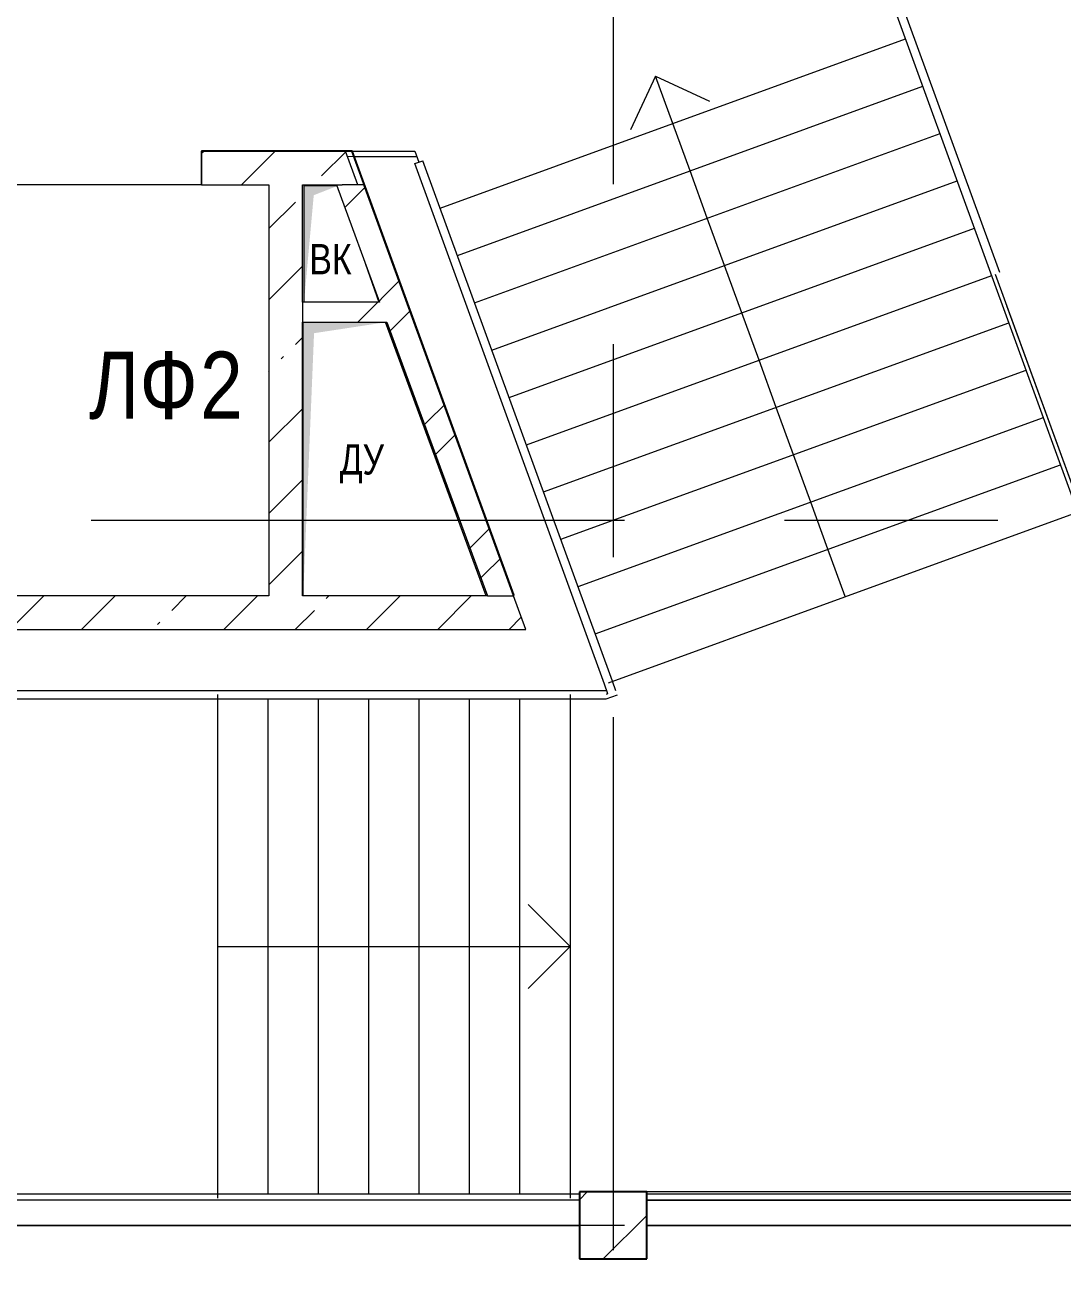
# Model space of a CAD drawing. Header units: millimetres. Extents: x 48966 to 155647, y -43515 to 30475.
# Drawn here: x 138032 to 144209, y -24643 to -17133 of the extents above; entities that cross this region are included whole.
import ezdxf

# ---------------------------------------------------------------- set-up
doc = ezdxf.new("R2010")
doc.units = ezdxf.units.MM
doc.linetypes.add('Осевые', pattern=[6350, 1270, -952.5, 3175, -952.5])
for name, color, linetype, lineweight in [('Двери', 7, 'Continuous', 9), ('Колонны', 7, 'Continuous', 9), ('Колонны-1', 7, 'Continuous', 25), ('Контуры', 7, 'Continuous', 9), ('Линии подступенков-1', 7, 'Continuous', 9), ('Линии свеса', 7, 'Continuous', 9), ('Обобщенные модели', 7, 'Continuous', 9), ('Общие ребра', 7, 'Continuous', 9), ('Ограждение', 7, 'Continuous', 9), ('Оси-2', 7, 'Осевые', 9), ('Перекрытия', 7, 'Continuous', 9), ('Поручни', 7, 'Continuous', 9), ('Стены-1', 7, 'Continuous', 18), ('Стрелки вверх', 7, 'Continuous', 9), ('Текстовые примечания', 7, 'Continuous', 9), ('Типовые аннотации', 7, 'Continuous', 9), ('Черная _1 сплошная', 7, 'Continuous', 9), ('Штриховка разреза-2', 7, 'Continuous', 9), ('Элементы узлов', 7, 'Continuous', 9)]:
    doc.layers.add(name, color=color, linetype=linetype, lineweight=lineweight)
doc.styles.add('Arial', font='Arial.ttf', dxfattribs={"width": 0.8, "height": 180})
doc.styles.add('Arial Narrow_2', font='Arial Narrow.ttf', dxfattribs={"height": 400})
pattern_1 = [(45, (0, 0), (-424.264, 424.264), [600, -100, 20, -100]), (45, (0, 424), (-424.264, 424.264), [])]
pattern_2 = [(45, (0, 0), (-502.8943, 502.8943), []), (45, (0, 762), (-502.8943, 502.8943), [])]

# ---------------------------------------------------------------- blocks, each defined once
blk = doc.blocks.new('Колонна 80 - Колонна 40-55-771196-План 2-го этажа на отм_ 0_000')
at = {"layer": 'Колонны'}
h = blk.add_hatch(dxfattribs=at)
h.set_pattern_fill('FP_4', color=256, style=0, pattern_type=2)
h.set_pattern_definition([(45, (0, 0), (-493.914, 493.914), []), (45, (493.9, 0), (-493.914, 493.914), [873.125, -174.625, 6.706, -167.919])])
h.paths.add_polyline_path([(141331.6, -24482.9), (141731.6, -24482.9), (141731.6, -24082.9), (141331.6, -24082.9)], flags=0)
at = {"layer": 'Колонны-1'}
for p, q in [((141731.6, -24082.9), (141331.6, -24082.9)), ((141331.6, -24082.9), (141331.6, -24482.9)), ((141731.6, -24482.9), (141731.6, -24082.9)), ((141331.6, -24482.9), (141731.6, -24482.9))]:
    blk.add_line(p, q, dxfattribs=at)
blk = doc.blocks.new('Ограждение - Ограждение-2447822-План 2-го этажа на отм_ 0_000')
at = {"layer": 'Поручни'}
for p, q in [((144298.9, -20032.9), (143170.2, -16931.9)), ((143833.6, -18606), (143217.9, -16914.5)), ((137945.4, -24095), (138875.4, -24095)), ((138875.4, -24095), (139175.4, -24095)), ((139175.4, -24095), (141275.4, -24095)), ((141275.4, -24095), (141331.6, -24095)), ((141731.6, -24095), (145777.4, -24095))]:
    blk.add_line(p, q, dxfattribs=at)
blk = doc.blocks.new('Ограждение - Ограждение-2447826-План 2-го этажа на отм_ 0_000')
at = {"layer": 'Поручни'}
for p, q in [((140351.9, -17957.7), (140399.6, -17940.3)), ((141528.3, -21041.3), (140399.6, -17940.3)), ((141480.5, -21058.7), (140351.9, -17957.7)), ((135556.6, -18120.8), (135570.4, -18120.8)), ((135570.4, -18120.8), (135570.4, -21095.8)), ((135519.6, -19184.7), (135519.6, -21146.6)), ((135570.4, -21095.8), (137945.4, -21095.8)), ((137945.4, -21095.8), (138875.4, -21095.8)), ((138875.4, -21095.8), (139175.4, -21095.8)), ((139175.4, -21095.8), (141275.4, -21095.8)), ((141275.4, -21095.8), (141494.1, -21095.8)), ((141501.2, -21115.4), (141480.5, -21058.7)), ((141548.9, -21098.1), (141528.3, -21041.3)), ((135519.6, -21146.6), (137945.4, -21146.6)), ((137945.4, -21146.6), (138875.4, -21146.6)), ((138875.4, -21146.6), (139175.4, -21146.6)), ((139175.4, -21146.6), (141275.4, -21146.6)), ((141275.4, -21146.6), (141489.7, -21146.6)), ((141489.7, -21146.6), (141557.6, -21121.9))]:
    blk.add_line(p, q, dxfattribs=at)
blk = doc.blocks.new('Ограждение - Ограждение-2452341-План 2-го этажа на отм_ 0_000')
at = {"layer": 'Поручни'}
for p, q in [((144279.9, -20018.9), (144312.5, -20007)), ((144389.3, -20319.2), (144279.9, -20018.9)), ((145758.4, -24081), (144389.3, -20319.2)), ((141556.5, -24081), (145758.4, -24081)), ((141731.6, -24131.8), (145813.8, -24131.8))]:
    blk.add_line(p, q, dxfattribs=at)
blk = doc.blocks.new('170_ОтверстиеТРАПЕЦИЯВертикальное1 - 170_ОтверстиеТРАПЕЦИЯВертикальное1-4737635-План 2-го этажа на отм_ 0_000')
at = {"layer": 'Обобщенные модели'}
blk.add_hatch(color=256, dxfattribs=at).paths.add_polyline_path([(-230, -95), (-230, -95), (-172.2, 542.2), (-34.2, 596.4), (-37.4, 600), (-230, 600)], flags=0)
for p, q in [((-230, -95), (-230, 600)), ((-230, 600), (-35.6, 600)), ((121.5, 172), (216.1, -95))]:
    blk.add_line(p, q, dxfattribs=at)
blk = doc.blocks.new('170_ОтверстиеТРАПЕЦИЯВертикальное2 - 170_ОтверстиеТРАПЕЦИЯВертикальное2-4737637-План 2-го этажа на отм_ 0_000')
at = {"layer": 'Элементы узлов'}
blk.add_hatch(color=256, dxfattribs=at).paths.add_polyline_path([(-545, -815), (-480.3, 750.3), (-55, 815), (-545, 815), (-545, 146.9)], flags=0)
at = {"layer": 'Обобщенные модели'}
for p, q in [((-545, -815), (-545, 815)), ((-545, 815), (-55, 815)), ((-55, 815), (397.3, -393.6)), ((555, -815), (-545, -815))]:
    blk.add_line(p, q, dxfattribs=at)
at = {"layer": 'Элементы узлов'}
blk.add_line((545, -815), (-55, 815), dxfattribs=at)
blk = doc.blocks.new('M_Дверь-Проем - 1200 x 2200 mm-4670835-План 2-го этажа на отм_ 0_000')
at = {"layer": 'Черная _1 сплошная'}
blk.add_line((-608.2, 100), (591.8, 100), dxfattribs=at)

msp = doc.modelspace()

# ---------------------------------------------------------------- hatches: boundary and pattern name
at = {"layer": 'Штриховка разреза-2'}
h = msp.add_hatch(dxfattribs=at)
h.set_pattern_fill('FP_1', color=256, style=0, pattern_type=2)
h.set_pattern_definition(pattern_1)
h.paths.add_polyline_path([(139884.2, -18082.9), (140012, -18082.9), (139938.6, -17882.9), (139081.6, -17882.9), (139081.6, -18082.9), (139681.6, -18082.9)], flags=0)
h.paths.add_polyline_path([(136081.6, -18082.9), (136481.6, -18082.9), (136481.6, -17882.9), (136081.6, -17882.9)], flags=0)
h.paths.add_polyline_path([(137881.6, -18082.9), (137881.6, -17882.9), (137681.6, -17882.9), (137681.6, -18082.9)], flags=0)
h = msp.add_hatch(dxfattribs=at)
h.set_pattern_fill('FP_1', color=256, style=0, pattern_type=2)
h.set_pattern_definition(pattern_1)
h.paths.add_polyline_path([(139681.6, -20532.9), (139681.6, -18082.9), (139481.6, -18082.9), (139481.6, -20532.9)], flags=0)
h = msp.add_hatch(dxfattribs=at)
h.set_pattern_fill('FP_2', color=256, style=0, pattern_type=2)
h.set_pattern_definition(pattern_2)
h.paths.add_polyline_path([(140783.6, -20532.9), (140811.2, -20532.9), (139919.5, -18082.9), (139884.2, -18082.9), (140375.3, -19420.6)], flags=0)
h = msp.add_hatch(dxfattribs=at)
h.set_pattern_fill('FP_2', color=256, style=0, pattern_type=2)
h.set_pattern_definition(pattern_2)
h.paths.add_polyline_path([(140811.2, -20532.9), (140938.9, -20532.9), (140047.2, -18082.9), (139919.5, -18082.9), (140406.4, -19420.6)], flags=0)
h = msp.add_hatch(dxfattribs=at)
h.set_pattern_fill('FP_2', color=256, style=0, pattern_type=2)
h.set_pattern_definition(pattern_2)
h.paths.add_polyline_path([(140185.2, -18902.9), (140141.2, -18782.9), (139681.6, -18782.9), (139681.6, -18902.9)], flags=0)
h = msp.add_hatch(dxfattribs=at)
h.set_pattern_fill('FP_1', color=256, style=0, pattern_type=2)
h.set_pattern_definition(pattern_1)
h.paths.add_polyline_path([(138625.2, -20732.9), (141011.7, -20732.9), (140938.9, -20532.9), (135881.6, -20532.9), (135881.6, -20732.9)], flags=0)

# ---------------------------------------------------------------- linework, layer by layer
at = {"layer": 'Контуры'}
for p, q in [((141504, -21050.1), (144319.2, -20025.5)), ((139175.4, -21120.8), (139175.4, -24120.8)), ((141492.1, -21118.3), (141501.1, -21115.1))]:
    msp.add_line(p, q, dxfattribs=at)
at = {"layer": 'Линии подступенков-1'}
for p, q in [((140502.2, -18222.2), (143272.8, -17213.8)), ((140604.8, -18504.1), (143375.4, -17495.7)), ((140707.4, -18786), (143478, -17777.6)), ((140810, -19067.9), (143580.6, -18059.5)), ((140912.6, -19349.9), (143683.2, -18341.4)), ((141015.2, -19631.8), (143785.8, -18623.3)), ((141117.8, -19913.7), (143888.4, -18905.3)), ((141220.4, -20195.6), (143991, -19187.2)), ((141323.1, -20477.5), (144093.6, -19469.1)), ((141425.7, -20759.4), (144196.2, -19751)), ((141504, -21050.1), (144319.2, -20025.5)), ((139175.4, -21120.8), (139175.4, -24120.8)), ((139475.4, -21146.6), (139475.4, -24095)), ((139775.4, -21146.6), (139775.4, -24095)), ((140075.4, -21146.6), (140075.4, -24095)), ((140375.4, -21146.6), (140375.4, -24095)), ((140675.4, -21146.6), (140675.4, -24095)), ((140975.4, -21146.6), (140975.4, -24095)), ((141275.4, -21120.8), (141275.4, -24120.8))]:
    msp.add_line(p, q, dxfattribs=at)
at = {"layer": 'Линии свеса'}
for p, q in [((140502.2, -18222.2), (143272.8, -17213.8)), ((140604.8, -18504.1), (143375.4, -17495.7)), ((140707.4, -18786), (143478, -17777.6)), ((140810, -19067.9), (143580.6, -18059.5)), ((140912.6, -19349.9), (143683.2, -18341.4)), ((141015.2, -19631.8), (143785.8, -18623.3)), ((141117.8, -19913.7), (143888.4, -18905.3)), ((141220.4, -20195.6), (143991, -19187.2)), ((141323.1, -20477.5), (144093.6, -19469.1)), ((141425.7, -20759.4), (144196.2, -19751)), ((139475.4, -21146.6), (139475.4, -24095)), ((139775.4, -21146.6), (139775.4, -24095)), ((140075.4, -21146.6), (140075.4, -24095)), ((140375.4, -21146.6), (140375.4, -24095)), ((140675.4, -21146.6), (140675.4, -24095)), ((140975.4, -21146.6), (140975.4, -24095))]:
    msp.add_line(p, q, dxfattribs=at)
at = {"layer": 'Общие ребра'}
for p, q in [((139810.8, -17882.9), (139081.6, -17882.9)), ((139081.6, -17882.9), (139810.8, -17882.9)), ((139938.6, -17882.9), (139810.8, -17882.9)), ((139938.6, -17882.9), (139810.8, -17882.9)), ((139810.8, -17882.9), (139938.6, -17882.9)), ((139884.2, -18082.9), (139919.5, -18082.9)), ((140012, -18082.9), (139919.5, -18082.9)), ((139681.6, -18782.9), (139681.6, -18902.9)), ((140783.6, -20532.9), (140811.2, -20532.9)), ((140811.2, -20532.9), (140938.9, -20532.9))]:
    msp.add_line(p, q, dxfattribs=at)
at = {"layer": 'Оси-2'}
for p, q in [((141531.6, 25417.1), (141531.6, -41737.8)), ((150171.6, -20082.9), (50565.6, -20082.9)), ((150171.6, -24282.9), (50565.6, -24282.9))]:
    msp.add_line(p, q, dxfattribs=at)
at = {"layer": 'Перекрытия'}
for p, q in [((139081.6, -18082.9), (139081.6, -17882.9)), ((139081.6, -17882.9), (140351.3, -17882.9)), ((139950, -17914), (139985.7, -17914.1)), ((139991, -17914.1), (140360.9, -17914.9)), ((140351.3, -17882.9), (140375.4, -17949.1)), ((143806, -18615.4), (145814.2, -24132.9)), ((143874.4, -18803.3), (145814.2, -24132.9)), ((141331.6, -24132.9), (135731.6, -24132.9)), ((141331.6, -24132.9), (135731.6, -24132.9)), ((141331.6, -24282.9), (141331.6, -24132.9)), ((145814.2, -24132.9), (141731.6, -24132.9)), ((145814.2, -24132.9), (141731.6, -24132.9)), ((141731.6, -24132.9), (141731.6, -24282.9)), ((135731.6, -24282.9), (141331.6, -24282.9)), ((141331.6, -24282.9), (135731.6, -24282.9)), ((141331.6, -24482.9), (141331.6, -24282.9)), ((141731.6, -24282.9), (147430.7, -24282.9)), ((147430.7, -24282.9), (141731.6, -24282.9)), ((141731.6, -24282.9), (141731.6, -24482.9)), ((141731.6, -24482.9), (141331.6, -24482.9))]:
    msp.add_line(p, q, dxfattribs=at)
at = {"layer": 'Стены-1'}
for p, q in [((139979, -17880.9), (139081.6, -17880.9)), ((139081.6, -17880.9), (139081.6, -17882.9)), ((139081.6, -17882.9), (139081.6, -18082.9)), ((140012, -18082.9), (139938.6, -17882.9)), ((140012, -18082.9), (139938.6, -17882.9)), ((139938.6, -17882.9), (139974.4, -17882.9)), ((139974.4, -17882.9), (140938.2, -20530.9)), ((139979.7, -17882.9), (139979, -17880.9)), ((140942.9, -20529.2), (139979.7, -17882.9)), ((139081.6, -18082.9), (139481.6, -18082.9)), ((139481.6, -18082.9), (139481.6, -20532.9)), ((139681.6, -18782.9), (139681.6, -18082.9)), ((139681.6, -18082.9), (139884.2, -18082.9)), ((139884.2, -18082.9), (140141.2, -18782.9)), ((140047.2, -18082.9), (140012, -18082.9)), ((140938.9, -20532.9), (140047.2, -18082.9)), ((140141.2, -18782.9), (139681.6, -18782.9)), ((139681.6, -20532.9), (139681.6, -18902.9)), ((139681.6, -18902.9), (140185.2, -18902.9)), ((140185.2, -18902.9), (140783.6, -20532.9)), ((139481.6, -20532.9), (137881.6, -20532.9)), ((140783.6, -20532.9), (139681.6, -20532.9)), ((141011.7, -20732.9), (140938.9, -20532.9)), ((140940.1, -20530.2), (140942.9, -20529.2)), ((135881.6, -20732.9), (141011.7, -20732.9))]:
    msp.add_line(p, q, dxfattribs=at)
at = {"layer": 'Стрелки вверх'}
for p, q in [((141784.9, -17436.1), (141635.5, -17756.5)), ((141887.5, -17718), (141784.9, -17436.1)), ((141784.9, -17436.1), (142105.3, -17585.5)), ((141990.1, -17999.9), (141887.5, -17718)), ((142092.7, -18281.8), (141990.1, -17999.9)), ((142195.3, -18563.7), (142092.7, -18281.8)), ((142297.9, -18845.6), (142195.3, -18563.7)), ((142400.5, -19127.6), (142297.9, -18845.6)), ((142503.1, -19409.5), (142400.5, -19127.6)), ((142605.7, -19691.4), (142503.1, -19409.5)), ((142708.3, -19973.3), (142605.7, -19691.4)), ((142811, -20255.2), (142708.3, -19973.3)), ((142913.6, -20537.1), (142811, -20255.2)), ((141275.4, -22620.8), (141025.4, -22370.8)), ((139175.4, -22620.8), (139475.4, -22620.8)), ((139475.4, -22620.8), (139775.4, -22620.8)), ((139775.4, -22620.8), (140075.4, -22620.8)), ((140075.4, -22620.8), (140375.4, -22620.8)), ((140375.4, -22620.8), (140675.4, -22620.8)), ((140675.4, -22620.8), (140975.4, -22620.8)), ((140975.4, -22620.8), (141275.4, -22620.8)), ((141275.4, -22620.8), (141025.4, -22870.8))]:
    msp.add_line(p, q, dxfattribs=at)

# ---------------------------------------------------------------- block references
at = {"layer": 'Двери', "rotation": 180}
msp.add_blockref('M_Дверь-Проем - 1200 x 2200 mm-4670835-План 2-го этажа на отм_ 0_000', (138473.4, -17982.9), dxfattribs=at)
at = {"layer": 'Колонны'}
msp.add_blockref('Колонна 80 - Колонна 40-55-771196-План 2-го этажа на отм_ 0_000', (0, 0), dxfattribs=at)
at = {"layer": 'Обобщенные модели'}
for name, p in [('170_ОтверстиеТРАПЕЦИЯВертикальное1 - 170_ОтверстиеТРАПЕЦИЯВертикальное1-4737635-План 2-го этажа на отм_ 0_000', (139921.6, -18687.9)), ('170_ОтверстиеТРАПЕЦИЯВертикальное2 - 170_ОтверстиеТРАПЕЦИЯВертикальное2-4737637-План 2-го этажа на отм_ 0_000', (140231.6, -19717.9))]:
    msp.add_blockref(name, p, dxfattribs=at)
at = {"layer": 'Ограждение'}
for name in ['Ограждение - Ограждение-2447822-План 2-го этажа на отм_ 0_000', 'Ограждение - Ограждение-2447826-План 2-го этажа на отм_ 0_000', 'Ограждение - Ограждение-2452341-План 2-го этажа на отм_ 0_000']:
    msp.add_blockref(name, (0, 0), dxfattribs=at)

# ---------------------------------------------------------------- texts
at = {"layer": 'Текстовые примечания', "char_height": 400, "attachment_point": 1, "style": 'Arial Narrow_2'}
for s, insert, width in [('ЛФ', (138410.9, -19077.5), 801.687), ('\\fArial Narrow|b0|i0|c204|p34|;2', (139072.4, -19077.5), 320.675)]:
    msp.add_mtext(s, dxfattribs=dict(at, insert=insert, width=width))
at = {"layer": 'Типовые аннотации', "char_height": 180, "attachment_point": 1, "style": 'Arial'}
for s, insert, width in [('ВК', (139723.4, -18436.7), 307.848), ('ДУ', (139903.8, -19629.9), 320.675)]:
    msp.add_mtext(s, dxfattribs=dict(at, insert=insert, width=width))

doc.saveas('drawing.dxf')
